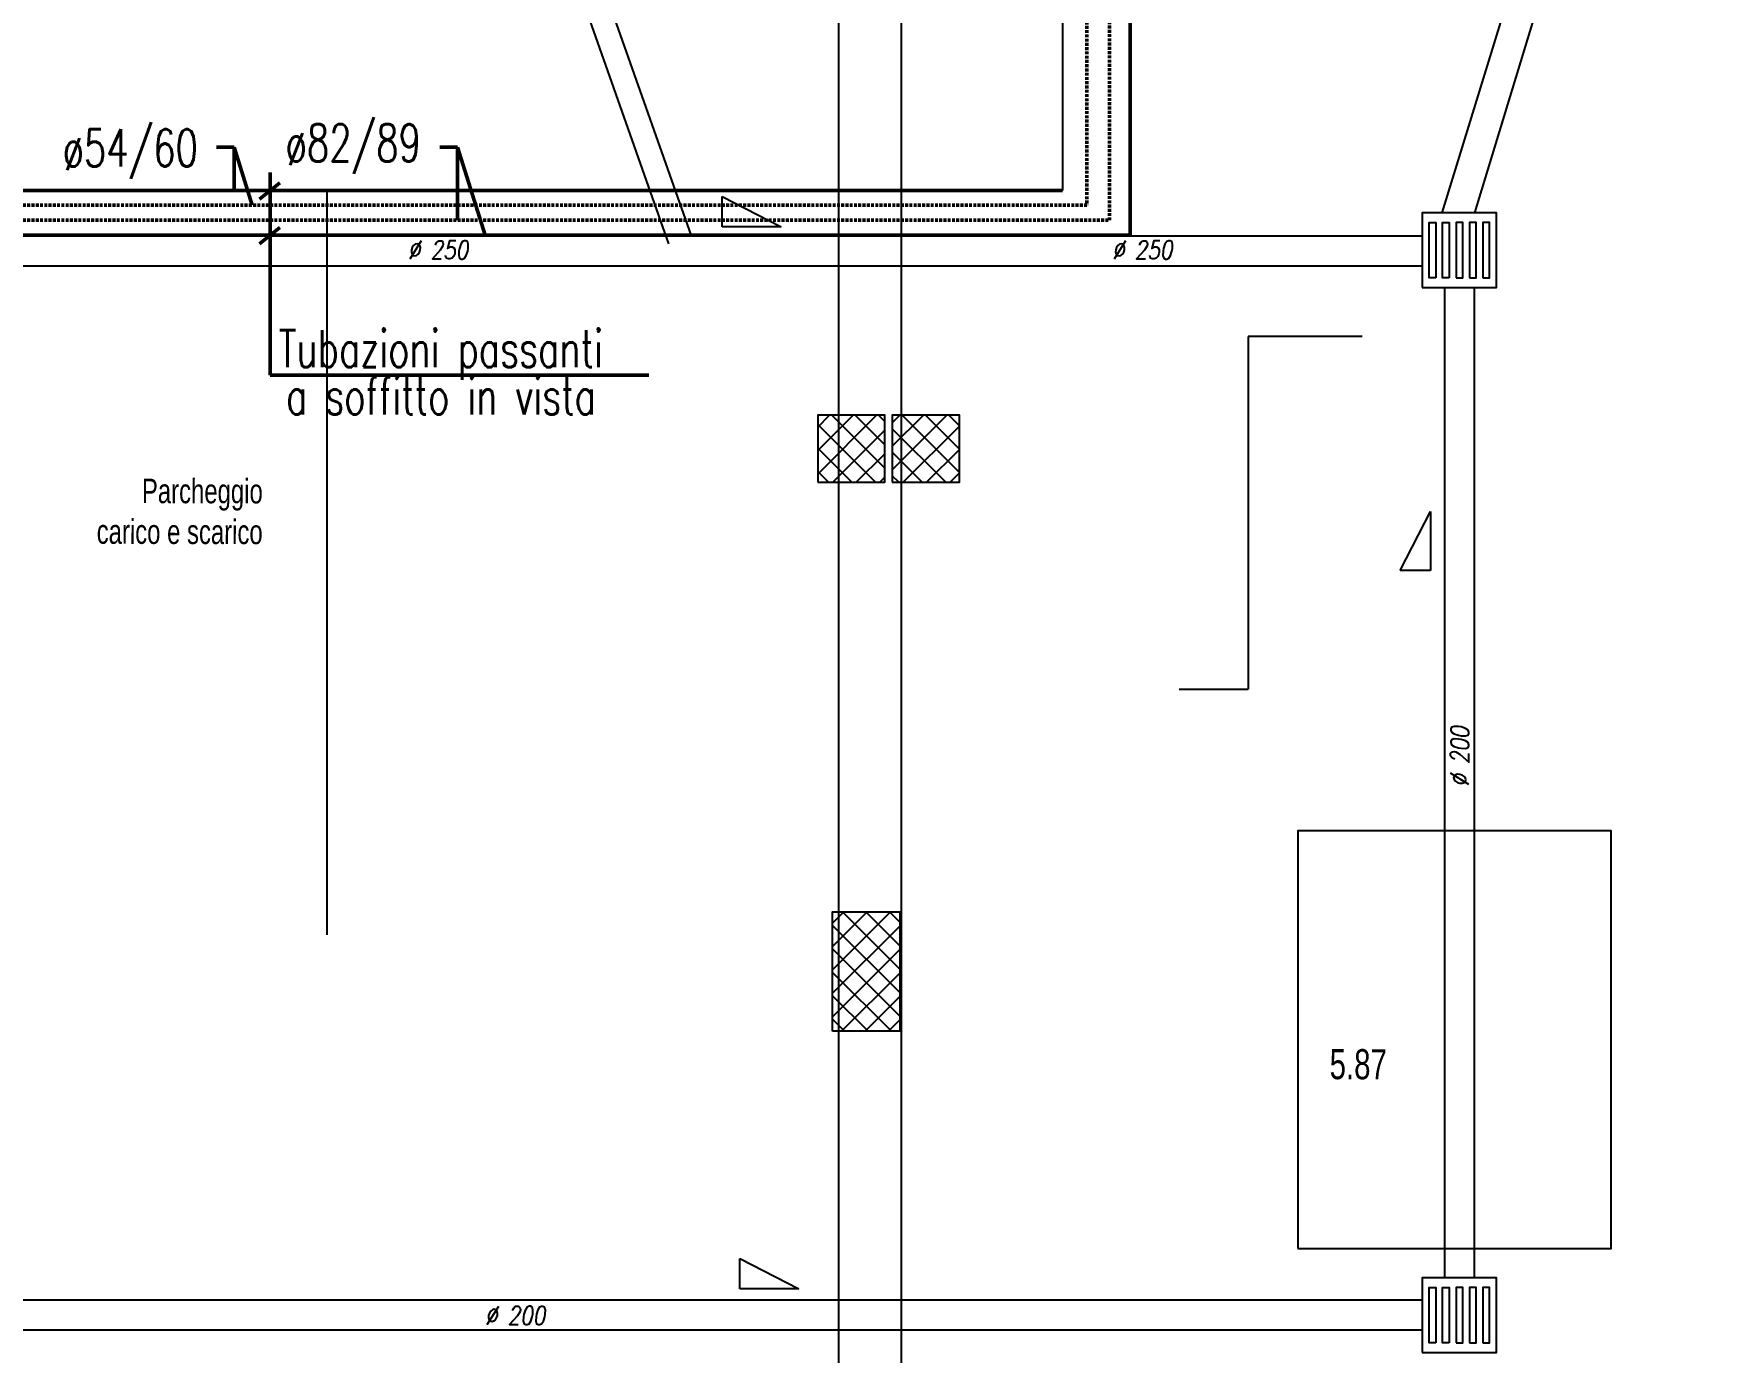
# Model space of a CAD drawing. Header units: millimetres. Extents: x -3782782348 to 131293, y -36553 to 57271.
# Drawn here: x 93542 to 94668, y 37061 to 37945 of the extents above; entities that cross this region are included whole.
import ezdxf

# ---------------------------------------------------------------- set-up
doc = ezdxf.new("R2010")
doc.units = ezdxf.units.MM
doc.header["$LTSCALE"] = 0.01
doc.linetypes.add('TRATTEGGIATA', pattern=[19.05, 12.7, -6.35])
for name, color, linetype in [('ESTRAZ', 2, 'Continuous'), ('IMPIANTO', 7, 'Continuous'), ('X_MURI', 8, 'Continuous')]:
    doc.layers.add(name, color=color, linetype=linetype)
doc.layers.add('tubi_uta', color=253, linetype='Continuous', lineweight=50)
doc.styles.add('QUOTE', font='simplex.shx', dxfattribs={"width": 0.7})
doc.styles.add('ROMANS', font='romans')
doc.styles.add('testo indicazioni', font='romans.shx', dxfattribs={"width": 0.8, "oblique": 10, "height": 17.5})

msp = doc.modelspace()

# ---------------------------------------------------------------- hatches: boundary and pattern name
at = {"layer": 'X_MURI', "ltscale": 4}
h = msp.add_hatch(dxfattribs=at)
h.set_pattern_fill('ANSI37', color=256, scale=3.5, angle=180, style=0)
h.set_pattern_definition([(225, (139069.621, 4436.309), (7.857724, -7.857724), []), (315, (139069.621, 4436.309), (7.857724, 7.857724), [])])
h.paths.add_polyline_path([(94117.6, 37644.5), (94162.6, 37644.5), (94162.6, 37689.5), (94117.6, 37689.5)])
h.paths.add_polyline_path([(94067.6, 37644.5), (94112.6, 37644.5), (94112.6, 37689.5), (94067.6, 37689.5)])
h = msp.add_hatch(dxfattribs=at)
h.set_pattern_fill('ANSI37', color=256, scale=3.5, angle=180, style=0)
h.set_pattern_definition([(225, (96724.817, -16956.502), (7.857724, -7.857724), []), (315, (96724.817, -16956.502), (7.857724, 7.857724), [])])
h.paths.add_polyline_path([(94081.5, 36874.6), (94077.6, 36874.6), (94077.6, 36794.6), (94081.5, 36794.6)])
h.paths.add_polyline_path([(94122.6, 36874.6), (94081.5, 36874.6), (94081.5, 36794.6), (94122.6, 36794.6)])
h.paths.add_polyline_path([(94122.6, 37356.5), (94081.5, 37356.5), (94081.5, 37276.5), (94122.6, 37276.5)])
h.paths.add_polyline_path([(94081.5, 37356.5), (94077.6, 37356.5), (94077.6, 37276.5), (94081.5, 37276.5)])

# ---------------------------------------------------------------- linework, layer by layer
at = {"layer": 'IMPIANTO', "color": 30, "linetype": 'Continuous'}
msp.add_line((94231.7, 38769.7), (94231.7, 37840.2), dxfattribs=at)
at = {"layer": 'tubi_uta', "color": 30, "linetype": 'TRATTEGGIATA', "ltscale": 15}
for p in [(94248.1, 38750.6, 0), (93154.7, 37830.2, 0)]:
    msp.add_line(p, (94248.1, 37830.2, 0), dxfattribs=at)
at = {"layer": 'tubi_uta', "color": 6, "linetype": 'TRATTEGGIATA', "ltscale": 15}
for p, q in [((94263.3, 37820.2, 0), (94263.3, 38737, 0)), ((93154.7, 37820.2, 0), (94263.3, 37820.2, 0))]:
    msp.add_line(p, q, dxfattribs=at)
at = {"layer": 'tubi_uta', "color": 6}
for p in [(94277.1, 38720.9, 0), (93154.7, 37810.2, 0)]:
    msp.add_line(p, (94277.1, 37810.2, 0), dxfattribs=at)
at = {"layer": 'tubi_uta', "color": 1}
for p, q in [((93664.4, 37869.3, 0), (93676.2, 37869.3, 0)), ((93676.2, 37840.3, 0), (93676.2, 37869.3, 0)), ((93676.2, 37869.3, 0), (93688.4, 37830.3, 0)), ((93814.2, 37869.3, 0), (93826.1, 37869.3, 0)), ((93826.1, 37820.3, 0), (93826.1, 37869.3, 0)), ((93826.1, 37869.3, 0), (93844.5, 37810.3, 0)), ((93700.5, 37716.4, 0), (93700.5, 37852.3, 0)), ((93954.4, 37716.4, 0), (93700.5, 37716.4, 0))]:
    msp.add_line(p, q, dxfattribs=at)
at = {"layer": 'tubi_uta', "color": 30, "linetype": 'Continuous', "ltscale": 15}
msp.add_line((93154.7, 37840.2, 0), (94231.7, 37840.2, 0), dxfattribs=at)
at = {"layer": 'tubi_uta', "color": 7}
for p, q in [((93693.2, 37834.3, 0), (93706.9, 37845.2, 0)), ((93693.2, 37804.4, 0), (93706.9, 37815.3, 0))]:
    msp.add_line(p, q, dxfattribs=at)
at = {"layer": 'X_MURI', "ltscale": 4}
for p, q in [((94486.3, 37825.1, 0), (94705.3, 38536, 0)), ((94508.2, 37825.1, 0), (94718.3, 38516, 0)), ((93824.6, 38257.7), (93982.7, 37809.7, 0)), ((93811.4, 38246.9), (93967.6, 37804.4, 0)), ((93738.6, 37341.1, 0), (93738.6, 37841.3, 0)), ((94003.5, 37815.8, 0), (94003.5, 37836.2, 0)), ((94003.5, 37836.2, 0), (94043.1, 37815.8, 0)), ((94043.1, 37815.8, 0), (94003.5, 37815.8, 0)), ((92774.5, 37809.7, 0), (94472.8, 37809.7, 0)), ((92774.5, 37789.7, 0), (94472.8, 37789.7, 0)), ((94487.8, 37775.1, 0), (94487.8, 37111.2, 0)), ((94507.8, 37775.1, 0), (94507.8, 37111.2, 0)), ((94432.6, 37742.3, 0), (94356.3, 37742.3, 0)), ((94356.3, 37742.3, 0), (94356.3, 37505.9, 0)), ((94458.2, 37585.3, 0), (94478.5, 37624.9, 0)), ((94478.5, 37624.9, 0), (94478.5, 37585.3, 0)), ((94478.5, 37585.3, 0), (94458.2, 37585.3, 0)), ((94310, 37505.9, 0), (94356.3, 37505.9, 0)), ((94015.3, 37103.9), (94015.3, 37124.2)), ((94015.3, 37124.2), (94054.9, 37103.9)), ((94472.8, 37096.2, 0), (92072.3, 37096.2, 0)), ((94054.9, 37103.9), (94015.3, 37103.9)), ((94472.8, 37076.2, 0), (92072.3, 37076.2, 0))]:
    msp.add_line(p, q, dxfattribs=at)
at = {"layer": 'X_MURI', "ltscale": 4, "elevation": 0}
for points in [[(97257.5, 37791), (97257.5, 38133), (94081.5, 38133), (94081.5, 35745), (90209.5, 35745)], [(97227.4, 38091), (94123.5, 38091), (94123.5, 35705)]]:
    msp.add_lwpolyline(points, dxfattribs=at)
for points in [[(94472.8, 37775.1), (94522.8, 37775.1), (94522.8, 37825.1), (94472.8, 37825.1)], [(94482.1, 37781.6), (94477.6, 37781.6), (94477.6, 37818.6), (94482.1, 37818.6)], [(94491.1, 37781.6), (94486.6, 37781.6), (94486.6, 37818.6), (94491.1, 37818.6)], [(94495.6, 37781.6), (94500.1, 37781.6), (94500.1, 37818.6), (94495.6, 37818.6)], [(94504.6, 37781.6), (94509.1, 37781.6), (94509.1, 37818.6), (94504.6, 37818.6)], [(94513.6, 37781.6), (94518.1, 37781.6), (94518.1, 37818.6), (94513.6, 37818.6)], [(94067.6, 37644.5), (94112.6, 37644.5), (94112.6, 37689.5), (94067.6, 37689.5)], [(94117.6, 37644.5), (94162.6, 37644.5), (94162.6, 37689.5), (94117.6, 37689.5)], [(94389.6, 37130.8), (94599.6, 37130.8), (94599.6, 37410.8), (94389.6, 37410.8)], [(94077.6, 37276.5), (94077.6, 37356.5), (94122.6, 37356.5), (94122.6, 37276.5)], [(94472.8, 37061.2), (94522.8, 37061.2), (94522.8, 37111.2), (94472.8, 37111.2)], [(94482.1, 37067.7), (94477.6, 37067.7), (94477.6, 37104.7), (94482.1, 37104.7)], [(94491.1, 37067.7), (94486.6, 37067.7), (94486.6, 37104.7), (94491.1, 37104.7)], [(94495.6, 37067.7), (94500.1, 37067.7), (94500.1, 37104.7), (94495.6, 37104.7)], [(94504.6, 37067.7), (94509.1, 37067.7), (94509.1, 37104.7), (94504.6, 37104.7)], [(94513.6, 37067.7), (94518.1, 37067.7), (94518.1, 37104.7), (94513.6, 37104.7)]]:
    msp.add_lwpolyline(points, close=True, dxfattribs=at)

# ---------------------------------------------------------------- texts
at = {"layer": 'ESTRAZ', "color": 3, "style": 'ROMANS', "width": 0.7}
for s, p in [('ø54/60', (93561.3, 37856.2, 0)), ('ø82/89', (93710.8, 37859.6, 0)), ('Tubazioni passanti ', (93706.1, 37721.6, 0)), ('a soffitto in vista', (93711.1, 37690, 0))]:
    msp.add_text(s, height=25, dxfattribs=at).set_placement(p)
at = {"layer": 'X_MURI', "ltscale": 4, "attachment_point": 9}
for s, insert, char_height, width, rotation, style in [('{\\Fromans|c238;%%C }250', (93833.2, 37794.2, 0), 12.25, 163.159, 359.8509, 'testo indicazioni'), ('{\\Fromans|c238;%%C }250', (94305.4, 37794.2, 0), 12.25, 163.159, 359.8509, 'testo indicazioni'), ('{\\fArial|b0|i0|c0|p34;\\H0.8x;Parcheggio\\P carico e scarico}', (93695.4, 37602.8, 0), 20.48, 332.978, 359.8509, 'QUOTE'), ('{\\Fromans|c238;%%C }200', (94504.3, 37480.8, 0), 12.25, 163.159, 89.8509, 'testo indicazioni'), ('{\\fArial|b0|i0|c0|p34;\\H0.8x;5.87}', (94449.2, 37244, 0), 25.2, 409.719, 359.8509, 'QUOTE'), ('{\\Fromans|c238;%%C }200', (93884.9, 37079.8, 0), 12.25, 163.159, 359.8509, 'testo indicazioni')]:
    msp.add_mtext(s, dxfattribs=dict(at, insert=insert, char_height=char_height, width=width, rotation=rotation, style=style))

doc.saveas('drawing.dxf')
